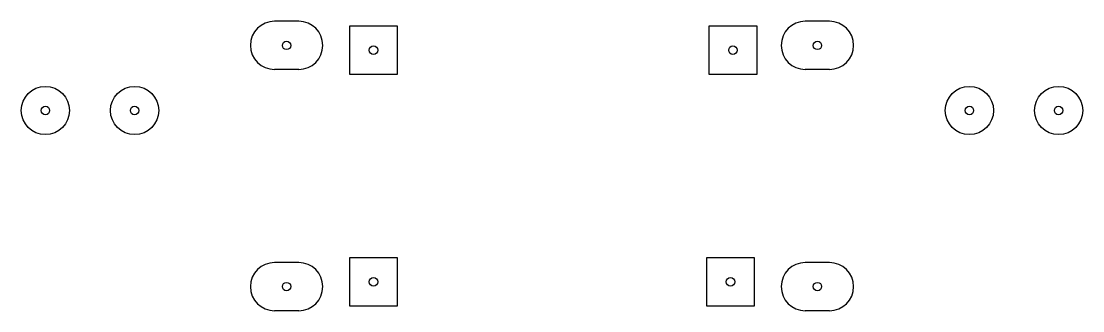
# Model space of a CAD drawing. Extents: x 64 to 108, y -49 to -37.
import ezdxf

# ---------------------------------------------------------------- set-up
doc = ezdxf.new("R2010")
doc.units = 0
doc.header["$MEASUREMENT"] = 0
doc.layers.add('BLACK', color=250, linetype='CONTINUOUS')
doc.layers.add('WHITE', color=7, linetype='CONTINUOUS')

msp = doc.modelspace()

# ---------------------------------------------------------------- linework, layer by layer
at = {"layer": 'BLACK'}
for p, q in [((75.5, -37), (74.5, -37)), ((79.6, -37.2), (77.6, -37.2)), ((77.6, -37.2), (77.6, -39.2)), ((79.6, -39.2), (79.6, -37.2)), ((94.5, -37.2), (92.5, -37.2)), ((92.5, -37.2), (92.5, -39.2)), ((94.5, -39.2), (94.5, -37.2)), ((97.5, -37), (96.5, -37)), ((75.5, -39), (74.5, -39)), ((97.5, -39), (96.5, -39)), ((77.6, -39.2), (79.6, -39.2)), ((92.5, -39.2), (94.5, -39.2)), ((75.5, -47), (74.5, -47)), ((79.6, -46.8), (77.6, -46.8)), ((77.6, -46.8), (77.6, -48.8)), ((79.6, -48.8), (79.6, -46.8)), ((94.4, -46.8), (92.4, -46.8)), ((92.4, -46.8), (92.4, -48.8)), ((94.4, -48.8), (94.4, -46.8)), ((97.5, -47), (96.5, -47)), ((77.6, -48.8), (79.6, -48.8)), ((92.4, -48.8), (94.4, -48.8)), ((75.5, -49), (74.5, -49)), ((97.5, -49), (96.5, -49))]:
    msp.add_line(p, q, dxfattribs=at)
for centre in [(65, -40.7), (68.7, -40.7), (103.3, -40.7), (107, -40.7)]:
    msp.add_circle(centre, 1, dxfattribs=at)
for centre, start, end in [((74.5, -38), 450, 630), ((75.5, -38), 270, 450), ((96.5, -38), 450, 630), ((97.5, -38), 270, 450), ((74.5, -48), 450, 630), ((75.5, -48), 270, 450), ((96.5, -48), 450, 630), ((97.5, -48), 270, 450)]:
    msp.add_arc(centre, 1, start, end, dxfattribs=at)
at = {"layer": 'WHITE'}
for centre in [(75, -38), (97, -38), (78.6, -38.2), (93.5, -38.2), (65, -40.7), (68.7, -40.7), (103.3, -40.7), (107, -40.7), (75, -48), (78.6, -47.8), (93.4, -47.8), (97, -48)]:
    msp.add_circle(centre, 0.175, dxfattribs=at)

doc.saveas('drawing.dxf')
